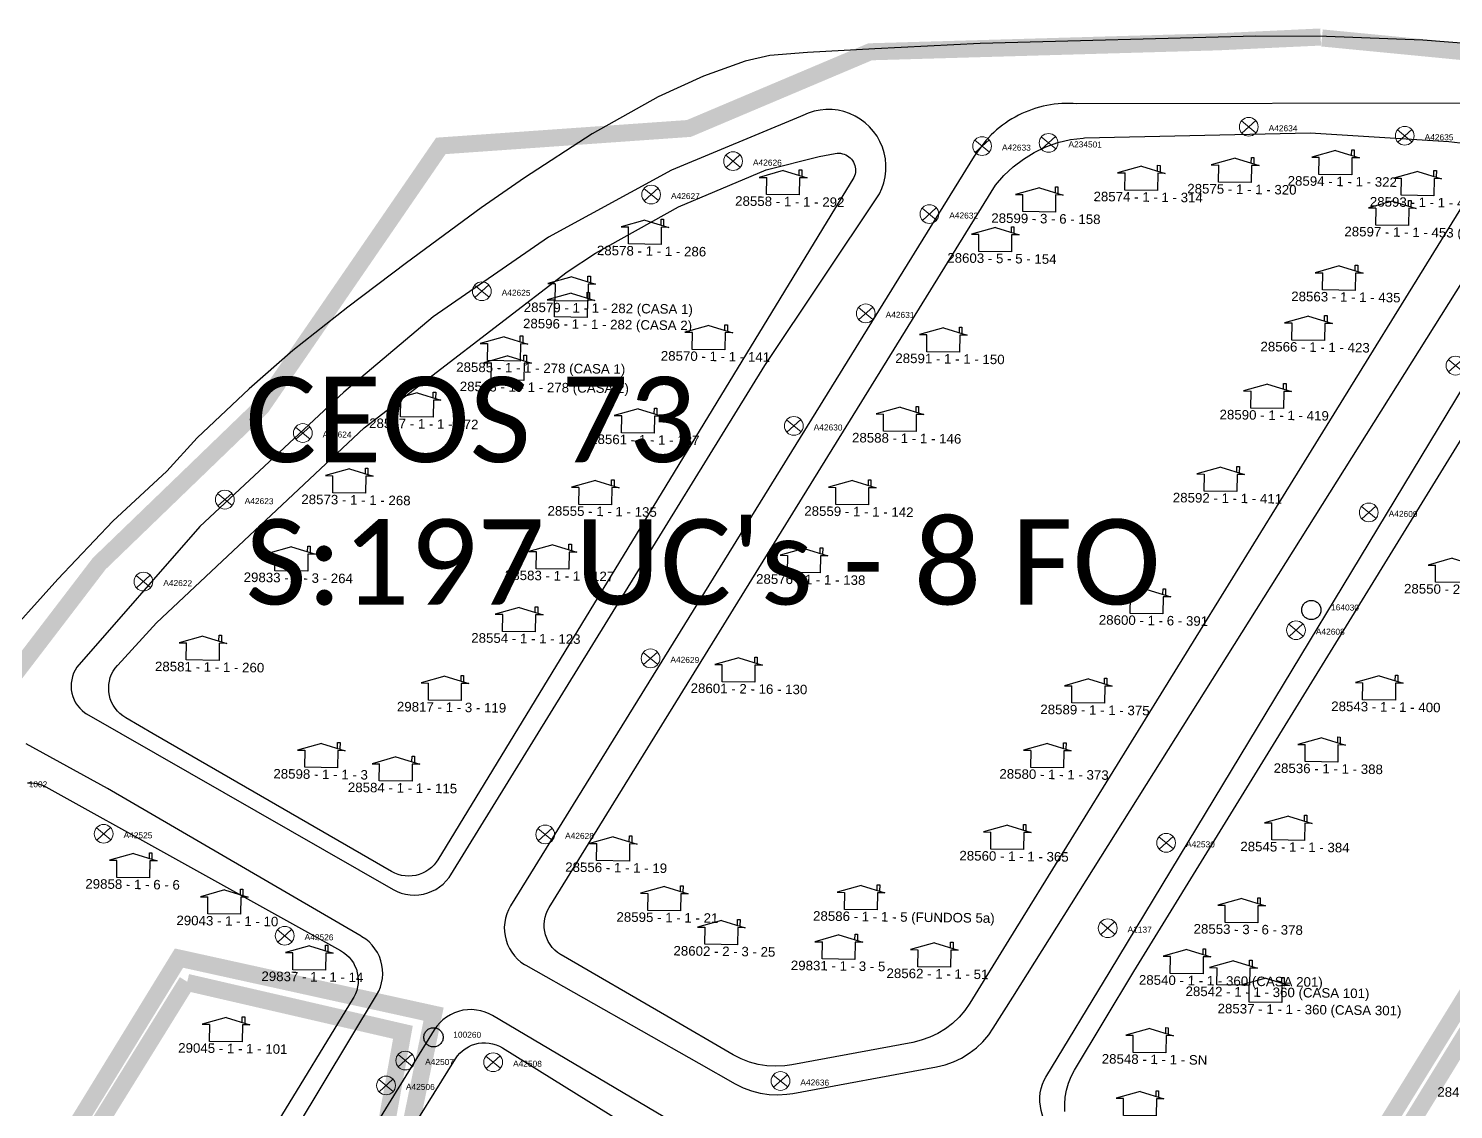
# Model space of a CAD drawing. Header units: millimetres. Extents: x 676447 to 689606, y 7455628 to 7463967.
# Drawn here: x 688458.8 to 688625.6, y 7461492.5 to 7461619.1 of the extents above; entities that cross this region are included whole.
import ezdxf

# ---------------------------------------------------------------- set-up
doc = ezdxf.new("R2010")
doc.units = ezdxf.units.MM
doc.header["$LTSCALE"] = 0.1
doc.header["$MEASUREMENT"] = 0
doc.linetypes.add('PHANTOM2', pattern=[1.25, 0.625, -0.125, 0.125, -0.125, 0.125, -0.125])
doc.layers.add('10.4-Postes', color=1, linetype='Continuous', lineweight=0)
for name, color, linetype in [('Caixas Subterrâneas', 5, 'Continuous'), ('CELULARIZAÇÃO CABO 5', 7, 'Continuous'), ('LEGENDAS_INFRAESTRUTURAS', 7, 'Continuous'), ('MUB_MEIOFIO', 7, 'Continuous'), ('MUB_QUADRAS', 7, 'Continuous'), ('NOS_DE_INFRAESTRUTURA', 7, 'Continuous'), ('surveys', 7, 'Continuous'), ('SURVEYS_LEGENDAS', 7, 'Continuous')]:
    doc.layers.add(name, color=color, linetype=linetype)
doc.styles.add('Legend', font='calibri.ttf')
doc.styles.get("Standard").update_dxf_attribs({"font": 'arial.ttf'})

# ---------------------------------------------------------------- blocks, each defined once
blk = doc.blocks.new('PTPT')
at = {"layer": '10.4-Postes', "color": 1, "linetype": 'PHANTOM2'}
for points in [[(-0.0000079, 0.0000104), (0.0000075, -0.000002)], [(0.000007, 0.0000109), (-0.0000074, -0.0000025)]]:
    blk.add_lwpolyline(points, dxfattribs=at)
at = {"layer": '10.4-Postes', "color": 1}
blk.add_circle((-0.0000002, 0.0000042), 0.00000987, dxfattribs=at)
blk = doc.blocks.new('MHMZ')
at = {"linetype": 'PHANTOM2'}
blk.add_circle((0, 0), 0.0000101, dxfattribs=at)
blk = doc.blocks.new('LVLV')
for p, q in [((0, 0.0000254), (-0.0000251, 0.000018)), ((-0.0000251, 0.000018), (-0.0000173, 0.000018)), ((-0.0000172, 0), (-0.0000172, 0.0000179)), ((0, 0.0000254), (0.0000251, 0.000018)), ((0.0000169, 0.0000264), (0.0000195, 0.0000264)), ((0.0000169, 0.0000205), (0.0000169, 0.0000264)), ((0.0000251, 0.000018), (0.0000172, 0.000018)), ((0.0000172, 0.000018), (0.0000172, 0)), ((0.0000195, 0.0000264), (0.0000195, 0.0000198)), ((0.0000172, 0), (-0.0000172, 0))]:
    blk.add_line(p, q)

msp = doc.modelspace()

# ---------------------------------------------------------------- linework, layer by layer
at = {"layer": 'CELULARIZAÇÃO CABO 5', "color": 2, "const_width": 2}
for points in [[(688448.44, 7461532.08), (688467.03, 7461556.4), (688486.02, 7461574.74), (688507.02, 7461605.32), (688536.05, 7461607.36), (688557.27, 7461616.34), (688597.99, 7461617.51), (688610, 7461618.07)], [(688610.15, 7461617.96), (688647.64, 7461614.33)], [(688670.7, 7461576.59), (688617.52, 7461490.42), (688617.52, 7461490.42), (688617.52, 7461490.42), (688617.52, 7461490.42), (688617.52, 7461490.42), (688577.61, 7461490.57), (688591.52, 7461457.62), (688591.52, 7461457.62), (688591.52, 7461457.62), (688591.52, 7461457.62), (688573.72, 7461422.49), (688543.93, 7461424.75), (688510.39, 7461441.28), (688510.39, 7461441.28), (688530.6, 7461475.66), (688502.75, 7461487), (688502.75, 7461487), (688506.17, 7461503.65), (688476.37, 7461510.21), (688424.55, 7461425.7)]]:
    msp.add_lwpolyline(points, dxfattribs=at)
at = {"layer": 'CELULARIZAÇÃO CABO 5', "color": 4, "const_width": 2}
msp.add_lwpolyline([(688567.85, 7461405.52), (688593.84, 7461458.02), (688593.84, 7461458.02), (688593.84, 7461458.02), (688593.84, 7461458.02), (688581.47, 7461488.47), (688581.47, 7461488.47), (688618.98, 7461488.29), (688618.98, 7461488.29), (688618.98, 7461488.29), (688618.98, 7461488.29), (688618.98, 7461488.29), (688618.98, 7461488.29), (688673.56, 7461577.16), (688647.76, 7461596.07), (688650.13, 7461614.08), (688710.94, 7461612.65)], dxfattribs=at)
at = {"layer": 'CELULARIZAÇÃO CABO 5', "color": 6, "const_width": 2}
msp.add_lwpolyline([(688477.32, 7461507.36), (688502.58, 7461501.52), (688499.77, 7461485.9), (688527.12, 7461474.93), (688527.12, 7461474.93), (688527.12, 7461474.93), (688464.89, 7461368.14), (688464.89, 7461368.14), (688497.02, 7461305.39), (688497.02, 7461305.39), (688455.39, 7461233.01), (688455.39, 7461233.01), (688401.46, 7461242.53), (688401.46, 7461242.53), (688366.14, 7461237.49), (688308.71, 7461341.9), (688369.65, 7461441.34), (688425.16, 7461423.26), (688477.32, 7461507.45)], dxfattribs=at)
at = {"layer": 'MUB_MEIOFIO', "linetype": 'Continuous'}
for points in [[(688632.96, 7461616.86), (688621.95, 7461617.69), (688610.67, 7461618.13), (688602.43, 7461618.18), (688570.13, 7461617.3), (688557.8, 7461616.69), (688549.94, 7461616.25), (688545.52, 7461615.92), (688542.64, 7461615.25), (688537.77, 7461613.48), (688532.46, 7461611.05), (688524.72, 7461606.74), (688516.81, 7461601.59), (688511.72, 7461598.05), (688502.99, 7461591.64), (688496.13, 7461586.44), (688489.71, 7461581.35), (688484.57, 7461576.87), (688478.48, 7461571.12), (688474.94, 7461567.24), (688468.64, 7461561.38), (688462.17, 7461554.58), (688454.92, 7461546.56)], [(688581.46, 7461610.26), (688581.02, 7461610.29), (688580.58, 7461610.3), (688580.14, 7461610.29), (688579.7, 7461610.28), (688579.26, 7461610.24), (688578.82, 7461610.19), (688578.39, 7461610.13), (688577.95, 7461610.05), (688577.52, 7461609.96), (688577.09, 7461609.85), (688576.67, 7461609.73), (688576.25, 7461609.59), (688575.84, 7461609.44), (688575.43, 7461609.27), (688575.03, 7461609.1), (688574.63, 7461608.9), (688574.24, 7461608.7), (688573.86, 7461608.48), (688573.48, 7461608.25), (688573.12, 7461608), (688572.76, 7461607.74), (688572.41, 7461607.47), (688572.07, 7461607.19), (688571.74, 7461606.9), (688571.42, 7461606.6), (688571.11, 7461606.28), (688570.81, 7461605.96), (688569.43, 7461604.1), (688515.19, 7461516.33), (688514.94, 7461515.87), (688514.74, 7461515.39), (688514.59, 7461514.89), (688514.49, 7461514.37), (688514.45, 7461513.85), (688514.46, 7461513.33), (688514.53, 7461512.81), (688514.65, 7461512.3), (688514.83, 7461511.81), (688515.05, 7461511.33), (688515.33, 7461510.89), (688515.65, 7461510.47), (688516.01, 7461510.09), (688516.4, 7461509.75), (688516.83, 7461509.46), (688516.98, 7461509.37), (688537.21, 7461497.9), (688541.46, 7461495.49), (688542.4, 7461495.02), (688543.38, 7461494.66), (688544.39, 7461494.4), (688545.43, 7461494.24), (688546.48, 7461494.2), (688547.52, 7461494.26), (688548.21, 7461494.36), (688565.03, 7461497.47), (688566.05, 7461497.72), (688567.04, 7461498.06), (688567.98, 7461498.51), (688568.87, 7461499.06), (688569.71, 7461499.7), (688570.47, 7461500.42), (688571.15, 7461501.21), (688571.68, 7461501.99), (688573.97, 7461505.63), (688632.71, 7461599.17)], [(688627.22, 7461610.33), (688581.46, 7461610.26)], [(688465.56, 7461538.81), (688501.44, 7461518.25), (688501.9, 7461518.02), (688502.39, 7461517.83), (688502.9, 7461517.69), (688503.42, 7461517.61), (688503.94, 7461517.59), (688504.46, 7461517.62), (688504.98, 7461517.7), (688505.48, 7461517.84), (688505.97, 7461518.03), (688506.44, 7461518.26), (688506.88, 7461518.55), (688507.28, 7461518.88), (688507.65, 7461519.25), (688507.98, 7461519.66), (688508.18, 7461519.96), (688544.95, 7461579.62), (688558.35, 7461599.7), (688558.65, 7461600.34), (688558.87, 7461601.01), (688559.03, 7461601.7), (688559.11, 7461602.4), (688559.12, 7461603.11), (688559.05, 7461603.81), (688558.91, 7461604.51), (688558.7, 7461605.18), (688558.42, 7461605.83), (688558.08, 7461606.45), (688557.67, 7461607.02), (688557.2, 7461607.55), (688556.68, 7461608.03), (688556.12, 7461608.46), (688555.51, 7461608.82), (688554.87, 7461609.11), (688554.2, 7461609.34), (688553.51, 7461609.49), (688552.81, 7461609.58), (688552.1, 7461609.58), (688551.4, 7461609.52), (688550.7, 7461609.38), (688550.03, 7461609.17), (688549.38, 7461608.89), (688549.13, 7461608.76), (688534, 7461602.46), (688519.61, 7461594.62), (688506.12, 7461585.31), (688495.66, 7461576.5), (688478.79, 7461560.74), (688464.43, 7461544.27), (688464.22, 7461543.93), (688464.04, 7461543.57), (688463.9, 7461543.2), (688463.81, 7461542.81), (688463.75, 7461542.41), (688463.73, 7461542.01), (688463.76, 7461541.61), (688463.83, 7461541.22), (688463.94, 7461540.83), (688464.09, 7461540.46), (688464.27, 7461540.11), (688464.5, 7461539.78), (688464.75, 7461539.47), (688465.04, 7461539.19), (688465.35, 7461538.94), (688465.56, 7461538.81)], [(688581.81, 7461475.92), (688577.3, 7461492.36), (688577.19, 7461492.87), (688577.13, 7461493.39), (688577.13, 7461493.92), (688577.18, 7461494.44), (688577.28, 7461494.95), (688577.44, 7461495.45), (688577.65, 7461495.93), (688577.85, 7461496.28), (688585.37, 7461508.67), (688634.96, 7461590.73)], [(688414.83, 7461365.11), (688499.5, 7461505.86), (688499.75, 7461506.32), (688499.94, 7461506.81), (688500.09, 7461507.31), (688500.18, 7461507.83), (688500.22, 7461508.35), (688500.2, 7461508.87), (688500.13, 7461509.39), (688500, 7461509.9), (688499.82, 7461510.39), (688499.59, 7461510.86), (688499.31, 7461511.31), (688498.99, 7461511.72), (688498.63, 7461512.1), (688498.23, 7461512.43), (688497.79, 7461512.72), (688497.69, 7461512.78), (688468.01, 7461530.07), (688458.47, 7461535.32)], [(688534.11, 7461491.03), (688513.06, 7461503.48), (688512.67, 7461503.68), (688512.19, 7461503.89), (688511.69, 7461504.04), (688511.18, 7461504.13), (688510.65, 7461504.18), (688510.13, 7461504.16), (688509.61, 7461504.1), (688509.1, 7461503.97), (688508.61, 7461503.8), (688508.14, 7461503.58), (688507.69, 7461503.3), (688507.27, 7461502.99), (688506.89, 7461502.63), (688506.55, 7461502.23), (688506.25, 7461501.8), (688420.06, 7461361.93)]]:
    msp.add_lwpolyline(points, dxfattribs=at)
at = {"layer": 'MUB_QUADRAS', "linetype": 'Continuous'}
for points in [[(688533.47, 7461503.41), (688521.1, 7461510.59), (688521.01, 7461510.64), (688520.67, 7461510.88), (688520.35, 7461511.15), (688520.06, 7461511.46), (688519.81, 7461511.79), (688519.59, 7461512.15), (688519.41, 7461512.53), (688519.27, 7461512.92), (688519.18, 7461513.33), (688519.12, 7461513.74), (688519.11, 7461514.16), (688519.15, 7461514.58), (688519.23, 7461514.99), (688519.35, 7461515.39), (688519.51, 7461515.78), (688519.71, 7461516.15), (688571.94, 7461600.71), (688572.92, 7461601.85), (688574.01, 7461602.88), (688575.2, 7461603.78), (688576.48, 7461604.56), (688577.83, 7461605.21), (688579.25, 7461605.7), (688580.71, 7461606.05), (688582.19, 7461606.24), (688582.36, 7461606.25), (688608.78, 7461606.84), (688625.01, 7461605.82), (688627.67, 7461605.54)], [(688473.34, 7461536.49), (688470.13, 7461538.35), (688469.78, 7461538.58), (688469.46, 7461538.84), (688469.16, 7461539.14), (688468.9, 7461539.46), (688468.67, 7461539.81), (688468.48, 7461540.19), (688468.33, 7461540.58), (688468.22, 7461540.98), (688468.16, 7461541.4), (688468.14, 7461541.81), (688468.16, 7461542.23), (688468.22, 7461542.65), (688468.33, 7461543.05), (688468.48, 7461543.44), (688468.67, 7461543.81), (688468.9, 7461544.16), (688469.17, 7461544.49), (688469.2, 7461544.52), (688473.75, 7461549.46), (688498.03, 7461572.31), (688521.8, 7461590.59), (688525.12, 7461592.76), (688534.84, 7461598.17), (688545.08, 7461602.53), (688551.32, 7461604.07), (688553.17, 7461604.43), (688553.19, 7461604.43), (688553.39, 7461604.46), (688553.6, 7461604.46), (688553.81, 7461604.45), (688554.02, 7461604.41), (688554.22, 7461604.35), (688554.41, 7461604.27), (688554.6, 7461604.17), (688554.77, 7461604.05), (688554.93, 7461603.92), (688555.07, 7461603.77), (688555.2, 7461603.6), (688555.31, 7461603.42), (688555.4, 7461603.23), (688555.47, 7461603.04), (688555.52, 7461602.83), (688555.55, 7461602.63), (688555.55, 7461602.42), (688555.54, 7461602.21), (688555.5, 7461602), (688555.44, 7461601.8), (688555.36, 7461601.61), (688555.26, 7461601.42), (688553.66, 7461598.8), (688506.66, 7461521.73), (688506.48, 7461521.46), (688506.22, 7461521.13), (688505.92, 7461520.83), (688505.6, 7461520.57), (688505.25, 7461520.34), (688504.87, 7461520.15), (688504.48, 7461520), (688504.08, 7461519.9), (688503.66, 7461519.83), (688503.25, 7461519.81), (688502.83, 7461519.83), (688502.41, 7461519.9), (688502.01, 7461520.01), (688501.62, 7461520.16), (688501.25, 7461520.35), (688473.34, 7461536.49)], [(688627.5, 7461599.8), (688573.52, 7461512.36), (688568.93, 7461504.92), (688568.35, 7461504.09), (688567.68, 7461503.29), (688566.92, 7461502.57), (688566.09, 7461501.93), (688565.19, 7461501.39), (688564.25, 7461500.94), (688563.26, 7461500.59), (688562.25, 7461500.34), (688548.1, 7461497.71), (688547.29, 7461497.59), (688546.24, 7461497.54), (688545.19, 7461497.6), (688544.16, 7461497.76), (688543.15, 7461498.04), (688542.17, 7461498.42), (688541.24, 7461498.89), (688533.47, 7461503.41)], [(688580.04, 7461493.09), (688580.1, 7461493.93), (688580.24, 7461494.75), (688580.47, 7461495.56), (688580.79, 7461496.33), (688581.18, 7461497.07), (688588.13, 7461508.66), (688633.88, 7461583.01)], [(688458.62, 7461530.75), (688459.04, 7461530.75), (688459.45, 7461530.71), (688459.86, 7461530.62), (688460.26, 7461530.49), (688460.65, 7461530.33), (688460.79, 7461530.25), (688475.27, 7461522.21), (688495.29, 7461511.09), (688495.64, 7461510.87), (688495.97, 7461510.61), (688496.27, 7461510.32), (688496.54, 7461510), (688496.78, 7461509.65), (688496.97, 7461509.28), (688497.13, 7461508.9), (688497.24, 7461508.49), (688497.32, 7461508.08), (688497.34, 7461507.66), (688497.33, 7461507.24), (688497.27, 7461506.83), (688497.17, 7461506.42), (688497.03, 7461506.03), (688496.84, 7461505.65), (688496.76, 7461505.51), (688487.51, 7461490.36)], [(688502.14, 7461487.78), (688508.73, 7461498.4), (688508.97, 7461498.75), (688509.24, 7461499.06), (688509.55, 7461499.35), (688509.88, 7461499.6), (688510.24, 7461499.82), (688510.62, 7461500), (688511.01, 7461500.14), (688511.42, 7461500.23), (688511.83, 7461500.29), (688512.25, 7461500.29), (688512.67, 7461500.26), (688513.08, 7461500.18), (688513.48, 7461500.06), (688513.87, 7461499.9), (688514.24, 7461499.7), (688514.24, 7461499.69), (688534.12, 7461487.31)], [(688580.07, 7461492.26), (688580.04, 7461493.09)]]:
    msp.add_lwpolyline(points, dxfattribs=at)

# ---------------------------------------------------------------- block references
at = {"layer": 'Caixas Subterrâneas', "color": 5, "xscale": 111319.4907932736, "yscale": 111319.4907932736, "zscale": 111319.4907932736}
for p, rotation in [((688608.91, 7461550.97), 359.2827383047175), ((688506.16, 7461500.94), 359.2831130392206)]:
    msp.add_blockref('MHMZ', p, dxfattribs=dict(at, rotation=rotation))
at = {"layer": 'NOS_DE_INFRAESTRUTURA', "color": 1}
for p, xscale, yscale, zscale, rotation in [((688601.6, 7461607.09), 111319.4907932735, 111319.4907932735, 111319.4907932735, 359.2827837517534), ((688578.17, 7461605.2), 111319.4907932736, 111319.4907932736, 111319.4907932736, 359.282872200315), ((688619.86, 7461606.04), 111319.4907932736, 111319.4907932736, 111319.4907932736, 359.2827140243623), ((688570.39, 7461604.83), 111319.4907932736, 111319.4907932736, 111319.4907932736, 359.282901647594), ((688541.24, 7461603.07), 111319.4907932736, 111319.4907932736, 111319.4907932736, 359.2830118645973), ((688531.65, 7461599.15), 111319.4907932735, 111319.4907932735, 111319.4907932735, 359.2830470705175), ((688564.22, 7461596.87), 111319.4907932736, 111319.4907932736, 111319.4907932736, 359.2829225612941), ((688511.83, 7461587.83), 111319.4907932736, 111319.4907932736, 111319.4907932736, 359.2831188353349), ((688556.77, 7461585.24), 111319.4907932736, 111319.4907932736, 111319.4907932736, 359.2829472335079), ((688625.8, 7461579.12), 111319.4907932736, 111319.4907932736, 111319.4907932736, 359.2826829570283), ((688548.35, 7461572.06), 111319.4907932736, 111319.4907932736, 111319.4907932736, 359.2829750730822), ((688490.88, 7461571.23), 111319.4907932736, 111319.4907932736, 111319.4907932736, 359.2831932063835), ((688481.75, 7461563.43), 111319.4907932736, 111319.4907932736, 111319.4907932736, 359.2832254678028), ((688615.65, 7461561.93), 111319.4907932736, 111319.4907932736, 111319.4907932736, 359.2827161524239), ((688472.22, 7461553.83), 111319.4907932736, 111319.4907932736, 111319.4907932736, 359.2832586694749), ((688607.13, 7461548.14), 111319.4907932736, 111319.4907932736, 111319.4907932736, 359.2827441658168), ((688531.58, 7461544.84), 111319.4907932736, 111319.4907932736, 111319.4907932736, 359.2830302429756), ((688467.57, 7461524.3), 111319.4907932736, 111319.4907932736, 111319.4907932736, 359.2832670491901), ((688519.25, 7461524.23), 111319.4907932736, 111319.4907932736, 111319.4907932736, 359.2830706411546), ((688591.93, 7461523.24), 111319.4907932736, 111319.4907932736, 111319.4907932736, 359.2827941235227), ((688585.09, 7461513.24), 111319.4907932736, 111319.4907932736, 111319.4907932736, 359.2828169649252), ((688488.76, 7461512.36), 111319.4907932736, 111319.4907932736, 111319.4907932736, 359.2831827814359), ((688502.87, 7461497.74), 111319.4907932736, 111319.4907932736, 111319.4907932736, 359.2831245441736), ((688513.16, 7461497.55), 111319.4907932736, 111319.4907932736, 111319.4907932736, 359.2830854024696), ((688500.62, 7461494.83), 111319.4907932736, 111319.4907932736, 111319.4907932736, 359.2831321705031), ((688546.79, 7461495.35), 111319.4907932736, 111319.4907932736, 111319.4907932736, 359.2829568726695)]:
    msp.add_blockref('PTPT', p, dxfattribs=dict(at, xscale=xscale, yscale=yscale, zscale=zscale, rotation=rotation))
at = {"layer": 'surveys', "color": 0}
for p, xscale, yscale, zscale, rotation in [((688611.72, 7461601.96), 111319.4907932736, 111319.4907932736, 111319.4907932736, 359.2827436577399), ((688599.97, 7461601.05), 111319.4907932735, 111319.4907932735, 111319.4907932735, 359.2827880243171), ((688547.06, 7461599.6), 111319.4907932736, 111319.4907932736, 111319.4907932736, 359.2829886556357), ((688589, 7461600.13), 111319.4907932736, 111319.4907932736, 111319.4907932736, 359.2828294176043), ((688621.34, 7461599.51), 111319.4907932736, 111319.4907932736, 111319.4907932736, 359.2827063223833), ((688577.04, 7461597.6), 111319.4907932736, 111319.4907932736, 111319.4907932736, 359.282874105738), ((688618.37, 7461596.03), 111319.4907932736, 111319.4907932736, 111319.4907932736, 359.2827165432444), ((688530.88, 7461593.81), 111319.4907932736, 111319.4907932736, 111319.4907932736, 359.2830483196409), ((688571.89, 7461592.94), 111319.4907932736, 111319.4907932736, 111319.4907932736, 359.2828921989122), ((688522.32, 7461587.16), 111319.4907932736, 111319.4907932736, 111319.4907932736, 359.2830787636659), ((688612.14, 7461588.43), 111319.4907932735, 111319.4907932735, 111319.4907932735, 359.2827377990993), ((688522.23, 7461585.26), 111319.4907932735, 111319.4907932735, 111319.4907932735, 359.2830785065398), ((688608.55, 7461582.56), 111319.4907932736, 111319.4907932736, 111319.4907932736, 359.2827496186122), ((688538.36, 7461581.47), 111319.4907932735, 111319.4907932735, 111319.4907932735, 359.2830160125133), ((688565.81, 7461581.19), 111319.4907932735, 111319.4907932735, 111319.4907932735, 359.2829116144462), ((688514.4, 7461580.15), 111319.4907932736, 111319.4907932736, 111319.4907932736, 359.2831066329368), ((688514.83, 7461577.89), 111319.4907932736, 111319.4907932736, 111319.4907932736, 359.2831043019746), ((688504.21, 7461573.58), 111319.4907932736, 111319.4907932736, 111319.4907932736, 359.2831432931777), ((688603.75, 7461574.59), 111319.4907932736, 111319.4907932736, 111319.4907932736, 359.2827653393109), ((688560.73, 7461571.89), 111319.4907932735, 111319.4907932735, 111319.4907932735, 359.2829279679896), ((688530.09, 7461571.71), 111319.4907932736, 111319.4907932736, 111319.4907932736, 359.2830443778461), ((688496.28, 7461564.67), 111319.4907932736, 111319.4907932736, 111319.4907932736, 359.2831706594833), ((688598.28, 7461564.87), 111319.4907932736, 111319.4907932736, 111319.4907932736, 359.2827830625216), ((688525.09, 7461563.32), 111319.4907932736, 111319.4907932736, 111319.4907932736, 359.2830607259418), ((688555.15, 7461563.3), 111319.4907932736, 111319.4907932736, 111319.4907932736, 359.282946498648), ((688489.52, 7461555.54), 111319.4907932736, 111319.4907932736, 111319.4907932736, 359.2831934550542), ((688520.1, 7461555.78), 111319.4907932736, 111319.4907932736, 111319.4907932736, 359.2830773077656), ((688549.51, 7461555.34), 111319.4907932736, 111319.4907932736, 111319.4907932736, 359.2829654368726), ((688625.35, 7461554.2), 111319.4907932735, 111319.4907932735, 111319.4907932735, 359.2826768567754), ((688589.63, 7461550.55), 111319.4907932736, 111319.4907932736, 111319.4907932736, 359.282811451492), ((688516.16, 7461548.44), 111319.4907932736, 111319.4907932736, 111319.4907932736, 359.2830899724263), ((688479.14, 7461545.1), 111319.4907932736, 111319.4907932736, 111319.4907932736, 359.2832296140596), ((688541.85, 7461542.55), 111319.4907932736, 111319.4907932736, 111319.4907932736, 359.2829905167032), ((688507.47, 7461540.39), 111319.4907932736, 111319.4907932736, 111319.4907932736, 359.2831204976382), ((688616.83, 7461540.43), 111319.4907932736, 111319.4907932736, 111319.4907932736, 359.2827049022907), ((688582.78, 7461540.07), 111319.4907932736, 111319.4907932736, 111319.4907932736, 359.2828341854819), ((688493.01, 7461532.53), 111319.4907932736, 111319.4907932736, 111319.4907932736, 359.2831729669337), ((688577.99, 7461532.52), 111319.4907932736, 111319.4907932736, 111319.4907932736, 359.2828500120161), ((688610.09, 7461533.19), 111319.4907932736, 111319.4907932736, 111319.4907932736, 359.2827282391253), ((688501.73, 7461530.94), 111319.4907932735, 111319.4907932735, 111319.4907932735, 359.2831393405596), ((688606.19, 7461524.02), 111319.4907932736, 111319.4907932736, 111319.4907932736, 359.2827401668395), ((688573.3, 7461522.94), 111319.4907932736, 111319.4907932736, 111319.4907932736, 359.2828648059203), ((688527.17, 7461521.6), 111319.4907932736, 111319.4907932736, 111319.4907932736, 359.2830397066905), ((688471, 7461519.64), 111319.4907932735, 111319.4907932735, 111319.4907932735, 359.2832525617941), ((688481.65, 7461515.36), 111319.4907932736, 111319.4907932736, 111319.4907932736, 359.2832107265442), ((688533.16, 7461515.76), 111319.4907932736, 111319.4907932736, 111319.4907932736, 359.2830150955994), ((688556.18, 7461515.88), 111319.4907932736, 111319.4907932736, 111319.4907932736, 359.2829276617368), ((688600.72, 7461514.37), 111319.4907932736, 111319.4907932736, 111319.4907932736, 359.282757916698), ((688539.83, 7461511.8), 111319.4907932735, 111319.4907932735, 111319.4907932735, 359.2829885062345), ((688491.6, 7461508.82), 111319.4907932736, 111319.4907932736, 111319.4907932736, 359.283170859161), ((688553.58, 7461510.09), 111319.4907932735, 111319.4907932735, 111319.4907932735, 359.2829357359405), ((688564.77, 7461509.16), 111319.4907932736, 111319.4907932736, 111319.4907932736, 359.2828928881321), ((688594.32, 7461508.39), 111319.4907932735, 111319.4907932735, 111319.4907932735, 359.2827803591294), ((688599.77, 7461507.06), 111319.4907932736, 111319.4907932736, 111319.4907932736, 359.2827592069454), ((688603.53, 7461505.04), 111319.4907932736, 111319.4907932736, 111319.4907932736, 359.2827443103745), ((688481.86, 7461500.43), 111319.4907932736, 111319.4907932736, 111319.4907932736, 359.2832052380319), ((688589.96, 7461499.15), 111319.4907932736, 111319.4907932736, 111319.4907932736, 359.2827940058208), ((688588.83, 7461491.77), 111319.4907932736, 111319.4907932736, 111319.4907932736, 359.2827960091141)]:
    msp.add_blockref('LVLV', p, dxfattribs=dict(at, xscale=xscale, yscale=yscale, zscale=zscale, rotation=rotation))

# ---------------------------------------------------------------- texts
at = {"layer": 'CELULARIZAÇÃO CABO 5', "insert": (688484.15, 7461578.28), "char_height": 10, "attachment_point": 1, "style": 'Legend'}
msp.add_mtext_dynamic_manual_height_columns("{\\C2;CEOS 73\\PS:197 UC's - 8 FO}", width=159.4451, gutter_width=5, heights=[0], dxfattribs=at)
at = {"layer": 'LEGENDAS_INFRAESTRUTURAS', "color": 1}
for s, rotation, p in [('A42634', 359.2828, (688603.91, 7461607.06)), ('A42635', 359.2827, (688622.17, 7461606.01)), ('A42633', 359.2829, (688572.7, 7461604.8)), ('A234501', 359.2829, (688580.48, 7461605.17)), ('A42626', 359.283, (688543.55, 7461603.04)), ('A42627', 359.283, (688533.96, 7461599.12)), ('A42632', 359.2829, (688566.53, 7461596.84)), ('A42625', 359.2831, (688514.14, 7461587.8)), ('A42631', 359.2829, (688559.08, 7461585.21)), ('A42624', 359.2832, (688493.19, 7461571.2)), ('A42630', 359.283, (688550.66, 7461572.03)), ('A42623', 359.2832, (688484.06, 7461563.4)), ('A42609', 359.2827, (688617.96, 7461561.9)), ('A42622', 359.2832, (688474.53, 7461553.8)), ('A42608', 359.2827, (688609.44, 7461548.11)), ('A42629', 359.283, (688533.89, 7461544.81)), ('1002', 359.2833, (688458.77, 7461530.23)), ('A42525', 359.2833, (688469.88, 7461524.27)), ('A42628', 359.2831, (688521.56, 7461524.2)), ('A42530', 359.2828, (688594.24, 7461523.21)), ('A1137', 359.2828, (688587.4, 7461513.22)), ('A42526', 359.2832, (688491.07, 7461512.33)), ('A42507', 359.2831, (688505.18, 7461497.72)), ('A42508', 359.2831, (688515.47, 7461497.52)), ('A42506', 359.2831, (688502.93, 7461494.8)), ('A42636', 359.2829, (688549.1, 7461495.32))]:
    msp.add_text(s, height=0.7, rotation=rotation, dxfattribs=at).set_placement(p)
at = {"layer": 'LEGENDAS_INFRAESTRUTURAS', "color": 5}
for s, rotation, p in [('164030', 359.2827, (688611.22, 7461550.94)), ('100260', 359.2831, (688508.47, 7461500.91))]:
    msp.add_text(s, height=0.7, rotation=rotation, dxfattribs=at).set_placement(p)
at = {"layer": 'SURVEYS_LEGENDAS', "color": 0}
for s, rotation, p in [('28594 - 1 - 1 - 322', 359.2827, (688606.13, 7461600.68)), ('28574 - 1 - 1 - 314', 359.2828, (688583.41, 7461598.85)), ('28575 - 1 - 1 - 320', 359.2828, (688594.38, 7461599.77)), ('28558 - 1 - 1 - 292', 359.283, (688541.46, 7461598.32)), ('28593 - 1 - 1 - 453 (CASA 1)', 359.2827, (688615.75, 7461598.23)), ('28599 - 3 - 6 - 158', 359.2829, (688571.44, 7461596.32)), ('28597 - 1 - 1 - 453 (CASA 2)', 359.2827, (688612.77, 7461594.75)), ('28578 - 1 - 1 - 286', 359.283, (688525.28, 7461592.53)), ('28603 - 5 - 5 - 154', 359.2829, (688566.29, 7461591.66)), ('28563 - 1 - 1 - 435', 359.2827, (688606.55, 7461587.15)), ('28579 - 1 - 1 - 282 (CASA 1)', 359.2831, (688516.72, 7461585.88)), ('28596 - 1 - 1 - 282 (CASA 2)', 359.2831, (688516.63, 7461583.98)), ('28566 - 1 - 1 - 423', 359.2827, (688602.95, 7461581.28)), ('28585 - 1 - 1 - 278 (CASA 1)', 359.2831, (688508.81, 7461578.87)), ('28570 - 1 - 1 - 141', 359.283, (688532.76, 7461580.19)), ('28591 - 1 - 1 - 150', 359.2829, (688560.21, 7461579.91)), ('28568 - 1 - 1 - 278 (CASA 2)', 359.2831, (688509.23, 7461576.61)), ('28567 - 1 - 1 - 272', 359.2831, (688498.62, 7461572.3)), ('28590 - 1 - 1 - 419', 359.2828, (688598.16, 7461573.31)), ('28561 - 1 - 1 - 137', 359.283, (688524.49, 7461570.43)), ('28588 - 1 - 1 - 146', 359.2829, (688555.14, 7461570.61)), ('28573 - 1 - 1 - 268', 359.2832, (688490.68, 7461563.39)), ('28555 - 1 - 1 - 135', 359.2831, (688519.5, 7461562.04)), ('28559 - 1 - 1 - 142', 359.2829, (688549.55, 7461562.02)), ('28592 - 1 - 1 - 411', 359.2828, (688592.69, 7461563.59)), ('29833 - 1 - 3 - 264', 359.2832, (688483.93, 7461554.26)), ('28583 - 1 - 1 - 127', 359.2831, (688514.51, 7461554.5)), ('28576 - 1 - 1 - 138', 359.283, (688543.91, 7461554.06)), ('28550 - 2 - 12 - 420', 359.2827, (688619.75, 7461552.92)), ('28600 - 1 - 6 - 391', 359.2828, (688584.03, 7461549.27)), ('28554 - 1 - 1 - 123', 359.2831, (688510.57, 7461547.16)), ('28581 - 1 - 1 - 260', 359.2832, (688473.55, 7461543.82)), ('28601 - 2 - 16 - 130', 359.283, (688536.25, 7461541.27)), ('29817 - 1 - 3 - 119', 359.2831, (688501.87, 7461539.11)), ('28589 - 1 - 1 - 375', 359.2828, (688577.18, 7461538.79)), ('28543 - 1 - 1 - 400', 359.2827, (688611.23, 7461539.15)), ('28598 - 1 - 1 - 3', 359.2832, (688487.41, 7461531.25)), ('28580 - 1 - 1 - 373', 359.2829, (688572.39, 7461531.24)), ('28536 - 1 - 1 - 388', 359.2827, (688604.49, 7461531.91)), ('28584 - 1 - 1 - 115', 359.2831, (688496.13, 7461529.66)), ('28545 - 1 - 1 - 384', 359.2827, (688600.59, 7461522.74)), ('28556 - 1 - 1 - 19', 359.283, (688521.57, 7461520.32)), ('28560 - 1 - 1 - 365', 359.2829, (688567.71, 7461521.66)), ('29858 - 1 - 6 - 6', 359.2833, (688465.4, 7461518.36)), ('29043 - 1 - 1 - 10', 359.2832, (688476.06, 7461514.08)), ('28595 - 1 - 1 - 21', 359.283, (688527.57, 7461514.48)), ('28586 - 1 - 1 - 5 (FUNDOS 5a)', 359.2829, (688550.58, 7461514.6)), ('28553 - 3 - 6 - 378', 359.2828, (688595.12, 7461513.09)), ('28602 - 2 - 3 - 25', 359.283, (688534.24, 7461510.52)), ('29831 - 1 - 3 - 5', 359.2829, (688547.98, 7461508.81)), ('29837 - 1 - 1 - 14', 359.2832, (688486.01, 7461507.54)), ('28562 - 1 - 1 - 51', 359.2829, (688559.18, 7461507.89)), ('28540 - 1 - 1 - 360 (CASA 201)', 359.2828, (688588.72, 7461507.11)), ('28542 - 1 - 1 - 360 (CASA 101)', 359.2828, (688594.18, 7461505.78)), ('28537 - 1 - 1 - 360 (CASA 301)', 359.2827, (688597.93, 7461503.76)), ('29045 - 1 - 1 - 101', 359.2832, (688476.27, 7461499.15)), ('28548 - 1 - 1 - SN', 359.2828, (688584.37, 7461497.87)), ('28482 - 5 - 10 - 161', 359.2826, (688623.65, 7461493.99))]:
    msp.add_text(s, height=1.1132, rotation=rotation, dxfattribs=at).set_placement(p)

doc.saveas('drawing.dxf')
